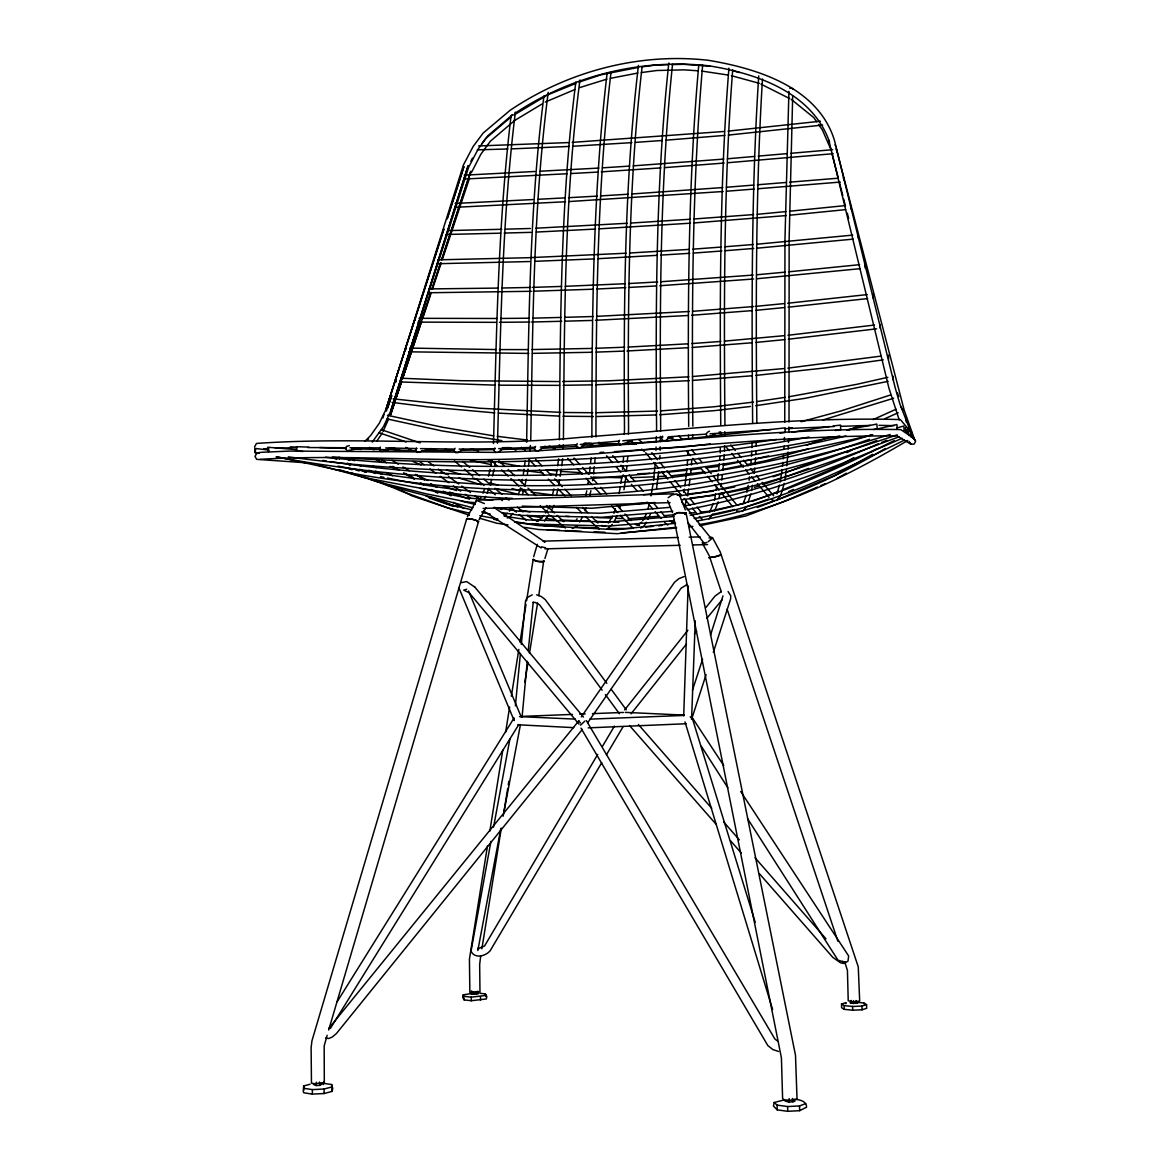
<?xml version="1.0" encoding="UTF-8"?>
<svg xmlns="http://www.w3.org/2000/svg" width="1170" height="1170" viewBox="0 0 1170 1170"><rect width="100%" height="100%" fill="white"/><g stroke="black" fill="none" stroke-linecap="round" stroke-linejoin="round"><path stroke-width="1.5" d="M857.113 1002.339L857.976 1002.851L853.544 1003.436L853.559 1000.643M909.514 430.472L909.192 426.684M793.904 1100.458L794.869 1101.277L789.15 1102.198L789.18 1098.615M788.887 432.11L788.96 427.05M789.019 421.99L789.136 239.631L792.675 96.159M784.763 422.151L784.953 239.879L788.916 91.362M720.252 452.922L720.34 447.642M720.559 435.313L720.618 431.803M724.464 451.006L724.552 445.726M724.742 435.152L724.8 431.628M688.092 454.384L688.165 450.874M688.443 438.604L688.516 435.108M692.582 438.457L692.655 434.947M912.41 437.916L911.971 432.373M660.099 450.318L660.187 446.823M660.333 441.587L660.465 436.351M660.597 431.116L660.684 427.62C659.69 306.511 659.807 184.992 672.531 64.408M907.379 433.763L907.057 429.375M908.871 435.474L908.563 431.16M910.977 437.01L910.669 432.783M912.264 436.498L912.307 434.655M655.99 450.465L656.077 446.984M656.209 441.748L656.355 436.512M656.487 431.277L656.589 427.781C655.609 306.13 655.756 184.07 668.816 62.99M904.132 430.575L903.796 426.026L896.805 427.957M905.77 432.066L905.448 427.606M756.186 445.682L756.288 442.158M866.575 1004.606L861.939 1006.054L852.623 1006.478L852.711 1010.207L862.027 1009.783L866.663 1008.335L866.575 1004.606L863.855 1002.997L858.795 1002.5M897.273 429.171L896.922 424.534L877.602 428.878M624.327 434.275L624.487 429.054C623.712 307.768 624.18 186.015 638.44 65.418M628.085 444.556L628.188 441.075M628.407 434.114L628.553 428.893C627.764 308.149 628.188 186.937 642.096 66.836M751.9 447.584L752.061 442.318M893.353 380.162L893.061 376.14M595.939 436.951C596.115 315.33 596.641 193.255 611.003 72.321M683.704 715.821L688.106 586.287M888.673 359.117L888.366 355.08M591.888 437.097C591.976 315.52 592.824 193.547 607.172 72.642M784.309 440.9L784.441 437.448M788.521 442.465L788.653 439.013M880.235 328.375L879.928 324.339M691.587 719.331L695.243 620.758M559.392 439.788C560.371 320.492 560.547 200.567 575.845 82.075M563.092 448.285L563.223 444.834M563.428 439.627C564.408 319.688 564.452 199.105 579.94 79.984M872.995 297.984L872.674 293.962M865.23 268.135L864.908 264.098M805.706 1103.617L799.534 1105.928L787.644 1106.557L787.746 1111.31L799.636 1110.681L806.554 1107.2C806.89 1100.721 798.306 1099.347 793.465 1099.274M471.612 990.99L471.364 994.017L473.631 994.266L473.762 991.59M788.083 452.059L786.81 465.806M788.244 448.987L788.404 445.916M783.958 449.148L784.134 446.077M493.477 443.488C496.533 334.196 498.01 224.45 511.071 115.757M497.469 443.328C500.628 332.894 501.769 221.934 515.37 112.145M722.958 595.896L710.468 635.281M755.089 464.461L755.557 457.704M755.791 454.326L756.025 450.947M526.617 442.245C528.855 326.796 529.22 210.732 543.933 95.998M530.025 450.655L530.39 445.521M530.756 440.373C532.774 324.295 533.227 207.617 548.218 92.298M762.474 79.048C755.513 193.474 755.849 308.251 756.844 422.853M750.847 464.607L751.198 459.547M751.432 456.168L751.798 451.093M313.341 1084.4L316.105 1085.555L316.353 1082.162M758.716 75.889C751.286 191.412 751.696 307.315 752.632 423.013M655.273 462.91L653.562 480.519M658.681 471.759L656.545 488.724M659.675 459.152L659.968 455.554M690.636 474.04L691.075 468.629M691.368 465.031L691.806 459.634M686.907 468.775L684.947 485.916M687.199 465.177L687.638 459.781M702.658 65.037C692.201 185.094 691.719 305.765 692.845 426.172M723.513 463.466L722.855 470.311M723.82 459.912L724.288 454.56M622.513 469.433L622.835 465.85M623.157 462.267L623.625 456.885M626.462 471.086L626.93 465.704M627.252 462.121L627.72 456.724M719.316 463.627L718.629 470.457M719.623 460.059L719.93 456.49M382.941 417.968L383.95 414.531M522.054 717.342L527.26 661.328M528.27 650.491L533.213 602.228M728.925 68.196C719.36 186.747 719.857 305.897 720.749 424.754M732.712 69.703C723.513 187.712 723.967 306.291 724.932 424.593M698.724 65.33C688.004 185.313 687.711 305.97 688.706 426.348M515.37 705.832L520.431 653.445M521.308 644.407L525.505 601.058L527.07 597.636L532.262 594.828M782.511 465.967L782.876 462.399M783.256 458.845L783.622 455.276M851.043 209.064L850.546 205.042M589.402 473.952L590.177 466.83M590.572 463.261L591.157 457.923M593.482 473.821L594.258 466.684M594.638 463.115L595.223 457.762M721.773 480.139L722.314 475.225M717.546 480.285L718.278 473.733M754.197 473.119L754.782 467.898M749.136 480.226L749.531 476.746M858.531 238.651L857.976 234.643M486.281 995.392L471.261 997.147L471.305 1000.716L486.31 998.961L486.852 996.591L485.301 993.886L479.963 993.301M689.145 485.769L689.993 479.071M494.925 465.675L495.407 462.091M526.588 600.78L533.198 559.377L533.696 560.357C535.714 560.854 544.679 563.75 543.757 560.445L538.756 595.691M490.903 465.821L491.634 460.453M527.392 474.099L528.065 469.141M528.518 465.835L529.425 459.24M523.341 474.245L524.028 469.287M524.482 465.982L525.169 461.038M561.234 469.199L560.137 476.292M561.717 465.704L562.682 458.684M557.183 469.346L556.072 476.439M557.666 465.835L558.646 458.83M653.094 483.853L650.988 495.904M784.851 480.095L786.445 469.375M623.976 489.791L625.994 476.468M780.229 482.025L782.13 469.521M853.544 1003.436L850.868 1003.173L851.292 1000.423M620.349 486.603L619.091 493.433M620.86 483.268L621.884 476.614M332.046 1086.915L324.061 1089.021L312.361 1089.606L312.39 1094.111L324.09 1093.526L332.075 1091.405L332.748 1088.436L331.666 1084.546L323.242 1083.274L323.52 1084.605M719.038 498.552L719.828 493.506M720.895 486.778L721.422 483.415M487.524 845.632L469.433 959.049L469.857 992.409L479.978 991.97L479.656 964.46L480.695 956.036M489.82 831.226L502.749 750.219M505.615 732.215L509.637 707.002M511.363 696.194L518.837 649.394M519.992 642.184L526.017 604.378M714.504 500.365L715.572 493.638M716.113 490.274L716.654 486.925M481.865 948.826L501.316 828.111M503.919 811.892L507.692 788.478M508.277 784.865L508.862 781.268M524.833 682.168L528.021 662.352M529.469 653.343L537.6 602.886M906.253 421.931L906.15 417.514M587.896 484.161L588.452 480.841M592.547 480.709L593.102 477.375M558.602 485.243L559.523 479.875M751.549 490.464L752.485 485.272M687.463 495.407L688.633 489.045M746.928 492.336L748.186 485.418M490.932 841.391L471.042 951.108C474.464 959.093 485.579 956.226 490.128 950.786L601.76 762.65M493.579 827.073L509.827 739.338M471.364 994.017L471.861 991.385M683.836 492.365L684.435 489.177M477.828 950.552L500.789 828.755M503.159 816.221L520.387 724.873M405.815 349.611L406.122 347.973M415.174 319.893L415.482 318.298M395.606 377.998L396.308 381.786M389.259 400.052L389.581 398.385M524.891 486.018L526.31 479.203M521.542 482.757L522.259 479.349M784.222 483.415L780.814 495.129L776.617 500.511M255.645 449.47L255.192 451.415L256.596 453.77M492.511 476.058L494.12 469.141M779.512 485.111L776.909 493.886M488.475 476.205L490.098 469.272M589.768 495.393L590.894 490.669M585.658 495.539L586.784 490.8M556.408 495.451L557.988 488.826M552.298 495.583L553.907 488.972M328.682 1030.024L478.515 521.63L475.561 520.138L470.808 518.851L467.064 518.544L466.523 519.378L311.951 1040.832L311.118 1047.559L311.469 1083.171L315.315 1083.756L324.309 1082.543L324.178 1045.995L327.132 1035.274M533.666 556.686L537.337 544.313M684.947 505.63L686.395 500.35M647.814 509.213L649.613 502.954M324.09 1093.526L324.061 1089.021M619.559 508.526L620.524 505.411M845.851 1003.728L846.202 1002.573L841.522 1004.006L841.596 1007.706L844.243 1009.344L852.711 1010.207M522.449 494.5L524.014 489.411M613.943 513.337L615.391 508.657M518.368 494.632L520.46 487.861M544.928 558.456L547.984 548.584M443.869 229.057L385.866 409.588L443.883 229.174M447.203 218.644L463.934 166.564L447.218 218.746M488.899 488.212L487.071 493.272M490.011 484.746L491.707 479.524M692.143 717.62L706.08 674.637M713.32 652.29L730.606 598.996L730.782 595.837L728.091 591.552M484.687 488.782L482.961 493.199M390.824 414.268L401.676 381.288M402.816 377.808L430.823 292.749M431.964 289.283L440.534 263.235M441.675 259.769L450.245 233.722M451.386 230.256L470.808 171.229L441.66 259.594M692.45 690.212L702.585 659.31M394.773 401.676L390.21 415.525L394.846 401.661M401.061 382.605L395.928 398.209L401.208 382.59M402.217 379.153L411.357 351.424M412.498 347.958L421.068 321.969M422.224 318.503L430.794 292.515M431.935 289.048L440.505 263.06M480.504 1000.321L480.46 996.738M748.113 502.018L750.935 493.93M402.378 379.124L421.492 321.925M422.648 318.459L431.335 292.456M432.49 288.99L441.192 262.987M442.348 259.521L469.565 178.045M386.378 411.05L391.614 395.46M585.102 510.866L586.155 507.809M852.623 1006.478L844.155 1005.615L844.243 1009.344M777.216 1109.877L773.472 1106.016L774.16 1102.506L777.114 1105.123L777.216 1109.877L787.746 1111.31M718.204 501.828L714.636 510.924M746.138 495.393L743.286 503.553L744.208 501.769M254.519 447.028L256.464 443.43C363.972 435.957 472.241 448.008 579.764 437.419C686.38 429.58 793.348 416.622 900.359 419.577L911.547 432.827M713.349 503.539L709.561 512.226M472.724 993.345L463.247 994.836L464.168 999.911L471.305 1000.716M310.108 1084.254L303.688 1085.921L303.264 1091.771L303.951 1092.809L312.39 1094.111M380.338 447.057L379.387 449.295L380.923 451.43L383.409 451.327L388.63 448.622M799.636 1110.681L799.534 1105.928M862.027 1009.783L861.939 1006.054M648.063 519.319L650.535 513.645M416.535 448.066L415.555 450.318L417.105 452.468L431.803 448.666M644.436 518.032L646.308 513.762M455.042 448.256L454.033 450.523L455.583 452.688L458.128 452.6L463.539 449.002M494.881 447.934L493.857 450.216L495.407 452.395L538.653 450.772L545.074 446.136M383.073 431.291L388.703 418.918M535.553 446.399L534.5 448.68L536.05 450.874M303.688 1085.921L303.717 1090.381M577.176 443.605L576.108 445.902L577.658 448.095L580.276 447.993C686.892 440.081 793.713 427.693 900.724 429.58L913.945 438.457L915.671 441.222L914.106 444.103L910.83 444.22L897.244 435.942C777.538 435.079 658.374 450.435 539.019 457.777C446.253 463.51 352.492 453.741 260.149 459.327M616.809 516.058L613.987 522.054M463.247 994.836L462.72 997.483L464.168 999.911M612.612 516.175L608.312 523.092M619.5 440.286L618.403 442.596L619.954 444.79L632.356 440.812L629.767 440.914L636.304 444.161M484.131 499.414L485.594 496.343M662.629 436.161L661.518 438.472L663.054 440.666L665.701 440.563L668.904 437.858M467.473 516.526L476.556 500.365L484.38 503.568M643.822 519.451L644.67 517.696L642.74 520.65M554.01 505.381L551.977 509.359M742.029 511.524L744.412 509.798L745.963 506.727M744.412 509.798L745.378 507.897M470.925 161.197L472.504 158.096M471.305 172.838L480.811 154.294L490.376 141.204L515.122 120.115L514.142 120.788L542.105 103.954M673.393 515.838L674.242 514.2L678.293 512.621L686.015 512.796L795.498 1055.325L797.033 1098.996L794.196 1100.034L788.785 1100.312L783.973 1099.668L782.613 1098.484L781.414 1057.899L673.393 515.809L674.242 514.2L678.308 512.65L686.029 512.826L685.152 514.449L686.029 512.826M548.087 508.687L549.739 505.645M712.896 514.244L708.991 518.895M579.633 522.083L582.543 516.818M475.81 501.725L476.556 500.365M575.684 521.162L577.088 518.719M479.056 519.729L486.062 507.604M597.724 754.387L484.585 945.945L478.267 948.709M602.36 746.533L614.411 726.117M606.426 754.811L623.157 726.585M549.022 514.727L544.445 521.103M330.364 1028.445L518.895 724.42M337.209 1001.652L514.025 718.087M545.512 512.957L547.253 510.193M646.454 522.244L644.217 525.71L640.765 528.123M466.523 519.422L467.049 518.588L470.808 518.88L475.561 520.138L478.515 521.63L477.96 522.463L478.53 521.601M376.842 441.09L382.371 432.841M581.285 716.917L674.447 582.353L678.907 578.653L684.07 576.591M587.793 722.607L681.115 588.159L686.044 585.205M612.363 524.365L607.054 529.089M367.906 439.657L368.521 438.823M478.866 500.277L480.826 497.616M481.66 143.895L485.638 138.572L511.422 116.649M624.619 709.927L687.872 630.25M705.949 607.493L714.972 596.115L721.32 591.508M631.069 713.817L686.483 643.983M694.395 634.008L696.662 631.156M706.826 618.33L722.358 599.523M578.916 720.72L328.638 1028.635M582.367 729.363L336.448 1033.49L332.251 1037.073L328.536 1038.551L325.567 1038.009M543.757 515.414L541.081 518.69L536.518 520.913L538.639 520.855L533.827 520.197L527.187 515.37M709.02 537.966L711.404 537.205L712.618 537.922L708.201 541.651M512.84 513.469L509.915 516.862L507.297 518.017M509.359 511.144L511.246 508.994M580.466 725.195L584.956 721.027M372.221 442.114L383.57 426.48L391.497 409.354L468.117 165.672L390.868 410.626L468.614 167.295L478.325 148.809L487.934 135.691L512.782 114.528L511.802 115.216M364.821 441.353L370.568 435.606L379.329 423.218L386.48 408.315L463.437 164.941L473.192 146.396L483.181 133.044L510.047 110.36C567.655 71.443 638.981 52.401 708.303 60.299C757.648 68.504 818.313 87.384 834.502 140.532L895.182 387.738L899.73 403.518L910.64 431.628L908.885 428.937L909.821 430.077M585.775 443.488L580.276 447.993L537.922 450.816M668.143 497.747L671.843 494.998L676.567 493.945L679.536 495.217L685.327 509.915M641.76 522.112L637.255 525.198L639.42 525.125L635.442 524.496M497.981 452.307L504.87 447.657L502.325 447.759L509.433 447.569L515.926 450.143M514.917 113.329C571.428 75.67 641.394 58.368 708.976 65.842C756.346 73.315 812.331 92.503 829.515 141.994L828.857 140.312L888.893 388.016L899.233 419.942M545.22 102.082L574.85 89.549M513.922 115.055L546.097 95.794M674.139 520.27L671.361 521.893L673.54 521.835L669.84 521.177M853.807 457.631L837.983 466.464L782.116 490.098M871.372 451.752L876.111 449.104M872.703 454.282L835 475.298L777.67 499.707M836.93 478.471L846.349 473.221M885.368 448.49C827.307 482.947 763.717 509.564 696.94 520.957M907.701 440.505C843.087 478.793 773.853 512.241 699.148 524.613M709.503 431.189L707.236 432.403L706.095 434.714L707.616 436.922L715.411 434.714L712.779 434.816M846.919 452.615L851.731 450.128M572.159 528.562L577.424 525.959M894.319 440.563C829.311 472.826 762.518 504.007 690.154 515.166M904.439 440.125C837.179 472.958 768.895 506.888 694.161 518.5M859.921 425.529L848.294 430.165M873.069 419.606L896.074 409.222M884.973 418.67L898.18 412.717M817.435 487.071L784.851 501.126L745.948 515.941L700.011 525.71M820.696 485.667L825.581 483.561M788.595 491.561L793.553 489.426M507.473 513.308L503.7 514.902L505.791 514.844M878.217 443.854C816.236 471.261 751.447 492.994 684.845 505.849M881.595 442.45L886.655 440.329M902.143 438.282C833.04 468.877 761.597 495.524 687.141 509.623M547.633 94.872L575.757 83.45M820.272 459.43L786.62 472.256M808.602 468.351L785.011 477.155M757.356 507.458L774.291 500.994M752.31 501.374L778.81 491.356M768.705 499.063L745.275 507.107M876.725 440.534C812.711 464.475 747.411 487.641 679.214 495.773M898.955 436.863C828.258 463.013 756.814 490.683 681.496 499.751M774.16 1102.506L783.754 1100.063M806.51 445.258L829.91 436.805M579.062 82.105L601.044 74.792L638.644 67.334M579.823 87.545L606.938 79.107M773.004 476.819L781.516 473.967M754.357 487.378L759.462 485.667M762.869 484.541L781.604 478.296M869.427 439.306C715.894 493.462 547.516 512.372 387.46 477.989M897.214 434.845C814.89 462.647 730.416 487.992 643.383 494.661M890.531 394.992L840.908 410.962L801.099 421.741M893.675 398.239L823.139 419.898M706.914 542.427L703.346 543.567L702.146 542.851M466.669 589.212L463.759 590.133L469.155 592.737L578.989 724.142M461.097 582.675L466.669 581.578L474.83 587.106M851.497 1002.207L850.02 1002.661L850.868 1003.173M714.563 556.964L721.115 554.624C720.135 556.92 698.592 558.704 714.563 556.92M349.362 445.594L346.51 446.413L345.574 448.622L347.11 450.742L359.234 448.446M768.573 455.92L754.665 459.006M807.914 448.987L766.174 460.673L746.913 464.563M872.323 434.743C700.157 487.012 514.932 501.945 338.013 466.084M890.151 434.45C717.342 488.563 531.677 506.303 352.96 473.411L352.155 473.236M316.105 1085.555L319.79 1085.38L322.218 1083.961M473.631 994.266L478.384 993.725L477.784 991.136M887.825 377.31L856.425 384.403L788.726 396.805M845.998 436C677.371 475.868 501.564 487.422 329.881 461.565M872.703 434.699C771.776 459.079 668.757 474.903 564.993 479.978C468.19 481.835 371.27 474.391 276.018 456.943M888.132 381.332L804.931 398.356L755.732 405.697M733.341 505.849L709.108 511.246L700.099 512.138M736.808 505.089L745.466 503.159M712.354 514.42L734.877 509.418M610.374 78.346L637.855 73.037M788.726 428.571L792.148 427.825M723.323 465.338L740.742 461.814M744.222 461.112L751.184 459.708M722.387 469.492L743.403 465.265M722.329 489.396L734.76 486.939M718.848 494.384L724.172 493.33M727.725 492.628L749.034 488.416M809.084 437.053C649.906 466.596 486.457 474.757 325.377 457.207M846.539 429.887L876.856 424.081L877.237 428.805L873.668 429.492M839.826 435.957C658.725 472.417 471.568 481.938 288.303 456.841M792.105 432.242L829.53 426.494M833.098 425.953L840.543 425.119L840.645 429.653L835.307 430.472M776.558 439.467C629.826 461.068 480.212 467.386 332.251 457.031M753.553 402.085L714.124 406.765L661.035 410.86M757.078 401.559L785.216 397.332M544.284 561.424L537.162 561.366L533.198 559.348M881.229 356.075L787.893 368.14M883.321 359.848L824.484 367.994L755.761 375.424M642.14 66.865L656.121 64.964L668.231 64.686M641.292 72.584L656.779 70.507L684.099 69.849L698.227 70.814M874.502 325.041L787.951 335.278M876.622 328.828L788.331 339.227M686.731 470.267L667.485 472.197M690.227 469.843L700.684 468.541M705.905 467.898L718.102 466.391M704.925 471.919L671.726 475.78M710.161 471.276L717.137 470.413M820.375 121.241L727.989 131.128M822.642 125.044L728.413 135.076M750.453 406.487L714.563 410.626L659.734 414.765M710.219 443.956L685.518 446.838L614.425 451.649M867.248 294.577L787.702 303.249M867.57 298.599L788.083 307.213M784.266 368.55L692.479 376.535M779.878 433.075L785.231 432.49L785.129 427.869L677.445 439.876L623.42 443.898M677.167 495.173L680.794 494.778M688.048 493.974L713.451 491.151M648.195 502.647L633.687 503.685M689.934 498.04L713.524 495.436M675.529 523.297L616.678 529.717L538.024 525.579L514.625 522.083M676.041 527.29L617.234 533.681L538.653 529.498L524.262 527.348M859.628 264.669L788.829 271.806M859.95 268.69L757.165 278.723M784.339 335.658L724.479 341.128M784.734 339.607L755.849 342.444M845.135 205.613L789.516 211.229M845.618 209.62L789.896 215.207M785.947 211.58L757.268 214.315M658.681 516.233L628.1 518.763M664.092 515.707L673.086 514.815M689.291 513.206L694.702 512.679M631.464 528.474L608.02 528.504M645.796 527.07L652.962 526.354M658.33 525.827L661.913 525.476M786.313 215.558L694.117 222.943M755.264 306.408L784.09 303.6M755.674 310.342L784.47 307.549M676.743 527.992L621.226 532.92M689.276 526.763L692.845 526.412M752.149 375.76L692.933 380.396M756.756 274.774L785.275 272.127M654.761 502.5L592.078 508.248L522.317 506.142M724.435 131.449L572.203 142.389M724.859 135.398L665.905 140.195M852.74 235.111L756.888 244.223M853.266 239.119L757.282 248.172M723.791 159.091L633.219 165.862M727.418 158.784L754.577 156.429M758.204 156.107L787.249 153.606M622.776 440.768L662.82 437.258M790.891 153.299L832.66 149.687M724.215 163.04L664.443 167.646M727.828 162.732L833.23 153.694M580.232 444.439L619.179 441.075M670.439 507.297L600.166 513.25L519.085 511.261L494.179 507.458M720.837 341.435L691.733 343.585M752.208 342.752L692.201 347.461M672.765 511.29L600.751 517.359L519.743 515.341L501.974 512.621M673.832 516.526L608.575 521.995L528.752 519.963L504.226 516.189M674.359 520.606L609.146 526.032L529.396 523.955L515.385 521.805M786.05 182.462L757.37 184.787M789.633 182.169L837.925 178.22M722.782 187.551L631.741 193.986M726.424 187.258L753.729 185.079M840.309 182.067L757.765 188.765M721.437 247.045L692.918 249.166M724.99 246.768L753.348 244.501M753.48 306.555L692.889 311.293M723.206 191.5L569.088 201.562M726.848 191.207L754.138 189.057M721.875 250.98L693.371 253.086M725.415 250.702L753.743 248.449M753.217 275.067L661.152 281.721M753.626 279.001L659.865 285.729M752.105 310.62L691.558 315.286M789.794 88.276L791.827 88.13L793.07 89.344M662.322 140.473L635.485 142.374M753.626 214.578L693.678 219.009M688.896 376.813L609.599 380.762L562.624 381.493M689.349 380.659L595.676 384.798M660.816 167.91L601.248 171.844M668.275 436.834L706.417 434.085M710.044 433.821L770.679 429.624M784.778 428.688L834.093 426.567M631.917 142.623L572.744 146.265M690.081 219.258L630.791 223.06M690.534 223.177L599.128 228.852M540.365 447.013L576.605 444.673M598.923 168.07L540.101 171.215M602.535 167.837L629.606 166.096M597.651 172.078L570.887 173.54M597.27 196.107L568.532 197.701M600.897 195.887L628.115 194.22M689.305 249.386L629.767 253.012M657.262 255.323L597.972 258.702M660.874 255.089L689.759 253.305M657.613 281.941L628.875 283.549M656.326 285.948L629.372 287.425M689.32 311.498L596.802 316.353M688.106 343.805L628.231 347.066M688.574 347.68L626.93 350.985M649.833 473.265L637.474 473.835M658.651 472.738L663.946 472.417M653.957 476.848L630.864 477.682M657.511 476.629L666.388 476.102M627.222 223.28L535.772 228.223M595.559 229.057L536.343 232.07M687.989 315.505L595.559 320.273M626.169 253.217L528.928 257.692L437.887 259.857M594.389 258.906L534.909 261.32M568.591 142.579L478.632 145.943M569.132 146.455L511.451 148.882M657.452 411.05L596.393 412.717M541.359 448.359L577.834 446.384M581.475 446.179L619.778 444.103M600.078 452.424L603.661 452.234M464.197 175.178L534.763 171.493M464.607 179.039L567.333 173.716M538.141 199.28L564.964 197.876M565.505 201.752L455.525 207.309M656.151 414.955L596.919 416.52M455.13 203.463L532.774 199.558M625.233 283.725L565.227 286.314M667.587 437.902L672.838 437.668L670.234 437.77L676.216 440.622M593.014 289.209L533.125 291.228M596.656 289.034L625.745 287.601M275.389 448.3L297.37 447.51M593.248 316.514L564.744 317.333M592.005 320.434L565.3 321.18M387.753 448.651L395.007 448.329L392.55 448.432L400.549 450.611M588.188 727.872L686.117 723.747M841.04 426.304L870.319 425.427M589.87 719.14L684.143 715.426M498.712 448.636L535.085 447.262M521.352 716.406L572.408 714.417M579.691 714.139L585.161 713.934M592.459 713.641L623.449 712.442M591.932 348.426L531.911 349.552M595.559 348.294L624.604 347.212M592.459 352.258L532.496 353.355M596.086 352.126L623.303 351.117M263.82 448.768L268.749 448.578M532.54 287.381L561.6 286.431M481.148 499.985L673.598 493.798M483.064 508.438L670.117 502.603M436.585 263.747L529.513 261.539M477.301 149.848L507.853 148.985M538.829 524.628L531.75 524.072M501.798 229.276L447.613 230.607M505.367 229.174L530.39 228.486M500.614 233.166L446.165 234.483M504.182 233.064L530.961 232.347M678.191 537.469L543.055 541.154L545.015 542.105L493.93 507.444M689.159 537.176L700.113 536.869M544.986 548.862L680.165 545.293M692.947 544.957L707.572 544.577M532.657 318.152L561.176 317.421M531.458 322.028L561.746 321.267M671.697 64.599L683.806 64.321L709.912 66.149M453.858 450.45L421.668 450.669M461.155 450.304L493.959 449.602M501.257 449.455L534.061 448.768M498.347 288.083L428.82 288.931M501.945 288.01L530.727 287.44M531.312 291.286L427.723 292.763M528.27 349.596L499.473 349.581M559.011 381.552L460.804 380.689L401.032 378.217M559.582 385.354L498.581 385.179M563.194 385.296L592.064 384.857M528.869 353.413L408.608 351.819M584.722 443.576L589.358 443.532L595.018 446.136M459.093 449.09L495.188 448.724M496.314 452.38L289.502 451.079L260.851 452.337L256.932 452.951L254.987 456.432L256.713 459.357L310.489 463.101M497.104 318.489L419.021 318.328M500.658 318.459L529.089 318.211M495.934 322.335L417.924 322.116M499.488 322.306L529.688 322.042M622.001 477.755L593.219 477.097M532.935 602.404L535.187 602.404L539.589 604.861L602.14 690.183M592.824 412.717L564.247 412.498M593.365 416.52L563.019 416.228M416.359 450.655L351.702 448.68M879.036 425.324L894.07 425.661M307.783 447.554L346.452 447.73M349.976 447.744L380.294 447.891M495.89 349.567L409.719 348.075M619.998 443.839L598.572 443.547M627.076 443.913L634.155 443.971M512.416 498.332C462.896 497.396 414.151 487.129 365.683 477.828L317.933 464.943M420.469 448.593L453.784 449.061M495.042 385.12L399.921 381.932M385.603 447.934L416.973 448.534M584.122 443.24L591.347 443.386M560.679 412.381L479.802 408.257L393.12 398.824M559.45 416.11L498.42 413.112M308.997 447.13L296.551 446.677L296.58 451.05L302.84 451.459M319.673 447.51L346.364 448.49M565.651 516.306L569.22 516.453M595.983 517.506L612.042 518.134M615.61 518.281L622.747 518.559M559.947 519.977L590.309 521.177M595.676 521.396L609.965 521.966M613.533 522.112L618.886 522.317M562.814 526.632L546.536 525.959L532.248 523.59M575.479 527.158L598.981 528.138M547.15 529.82L559.801 530.361M565.212 530.58L581.475 531.268M594.126 531.794L604.963 532.248M519.509 716.625L575.406 719.111M625.277 712.369L684.201 715.104M517.813 724.771L573.739 727.638M582.002 472.753L560.254 471.364M585.644 472.943L594.769 473.426M494.822 412.893L427.474 406.838L392.052 402.392M701.751 71.063L727.959 75.026M527.363 440.052L497.25 436.322M296.844 449.66L267.798 447.247L267.33 449.265L268.764 451.722M290.365 446.794L295.791 447.262M492.862 500.175L465.792 497.762L420.118 488.329M475.532 502.705L466.508 501.901L426.523 493.886L376.93 481.645L339.3 469.667M464.124 996.343L471.261 997.147M519.787 466.26L498.727 462.384M547.926 469.813L556.73 470.91M518.017 469.77L542.778 472.885M549.856 473.777L556.935 474.669M269.275 450.172L254.797 448.359L254.811 452.541L259.374 453.199M522.317 491.02L525.856 491.488M531.151 492.175L552.357 494.925M493.696 435.854L441.938 427.167L387.46 415.291M501.886 440.637L441.807 430.867L387.153 418.948M789.15 1102.198L784.865 1100.926M777.114 1105.123L787.644 1106.557M601.365 525.476L605.636 526.105M508.072 524.935L496.665 523.195L479.627 518.237M490.215 514.039L482.157 512.372M497.893 519.1L479.832 515.692M303.922 1088.319L312.361 1089.606M519.48 510.178L530.112 511.89M527.977 515.473L542.163 517.754M545.717 518.325L554.595 519.758M322.818 460.424L326.357 460.995M380.513 476.658L383.979 477.316M488.212 460.322L491.722 461.009M491.517 464.68L470.398 460.293M541.359 546.843L545.659 547.75M277.246 456.797L352.96 473.411M356.806 448.534L361.179 449.499M736.588 510.837L739.82 511.582M461.258 501.082L475.283 504.46M472.929 507.824L388.835 485.989L360.067 475.312M471.788 509.871L449.324 504.431L426.041 496.08M469.462 513.177L448.71 508.146L400.418 490.8L375.628 480.109M489.733 482.903L498.288 485.097M511.992 488.607L520.562 490.8M517.169 494.106L494.895 488.402L501.974 494.31M446.779 450.318L450.216 451.225M427.211 448.827L430.662 449.748M732.522 70.639L739.572 72.555M731.425 75.699L759.315 83.319M771.469 499.736L774.394 500.584M493.828 518.529L497.235 519.524M469.389 515.253L411.577 495.714L401.953 490.844M446.487 469.974L460.351 474.23M472.49 477.96L477.682 479.554M441.309 472.563L448.242 474.684M458.64 477.872L481.177 484.789M476.468 497.718L479.89 498.771M509.023 507.751L512.445 508.804M498.347 508.423L501.769 509.476M348.601 468.643L352.024 469.726M482.04 511.582L485.462 512.679M493.477 519.041L496.914 520.138M778.489 1051.435L772.858 1049.592L767.827 1045.556L580.978 728.135M430.926 448.519L438.531 451.079M381.347 429.697L420.118 442.889M379.051 432.724L406.166 441.953M429.214 498.01L452.98 506.274M842.619 961.389L845.442 962.369L838.027 960.234L747.572 818.649M443.167 485.842L456.49 490.596M449.397 492.043L469.389 499.18M471.364 448.607L478.559 451.225M536.65 594.813L541.3 596.524L545.264 599.61L606.821 683.353M429.58 496.65L457.792 507.107M355.724 469.74L359.102 470.998M389.917 447.73L398.151 451.167M384.988 449.836L388.279 451.21M412.981 461.506L421.215 464.943M549.169 446.062L555.253 448.666M333.392 457.982L336.697 459.415M346.598 463.671L349.903 465.104M359.819 469.36L366.415 472.212M416.769 475.049L428.191 480.504M375.511 459.371L382.034 462.486M390.195 466.377L396.732 469.506M404.893 473.397L413.039 477.287M373.055 466.055L376.316 467.664M386.085 472.504L392.593 475.722M349.567 458.289L354.452 460.702M375.628 471.188L382.151 474.42M760.924 84.108L789.677 98.573M464.037 508.511L453.287 502.398M346.539 458.845L349.742 460.468M357.757 464.519L360.96 466.143M368.974 470.208L375.38 473.455M347.417 463.188L350.634 464.812M360.258 469.697L365.069 472.139M406.034 447.393L412.001 450.699M369.442 447.335L373.903 449.806M381.786 459.956L386.451 462.72M392.667 466.406L398.882 470.106M403.548 472.87L414.429 479.334M420.644 483.02L423.759 484.863M431.525 489.484L437.741 493.17M686.439 584.371L688.428 586.74M392.169 460.453L398.356 464.168M402.992 466.962L409.193 470.691M415.379 474.406L424.651 479.992M430.838 483.707L437.024 487.437M443.225 491.151L450.947 495.802M841.522 1004.006L844.155 1005.615M483.546 511.041L541.198 547.955M445.404 449.002L448.344 450.903M565.329 528.036L550.865 515.634M599.274 529.381L585.453 516.526M419.664 461.594L424.066 464.753M429.916 468.98L435.781 473.192M440.183 476.365L448.973 482.698M453.375 485.857L460.702 491.137M465.09 494.296L470.954 498.522M428.132 461.667L433.968 465.923M438.341 469.111L444.176 473.367M448.549 476.556L458.757 483.985M461.682 486.106L470.428 492.482M474.801 495.671L480.636 499.926M633.336 528.416L620.202 515.268M690.212 716.815L692.362 718.438L755.264 922.443M521.293 447.276L525.242 450.362M777.406 1040.978L774.832 1038.916L586.404 720.661M791.271 99.377L813.808 117.629L816.645 121.709M454.486 461.053L461.521 466.874M464.344 469.199L472.797 476.175M477.024 479.656L484.058 485.477M488.285 488.958L495.32 494.778M499.546 498.259L502.369 500.584M510.822 507.561L516.453 512.211M519.275 514.537L526.31 520.357M664.604 522.522L667.719 525.111M462.735 461.536L469.74 467.386M472.548 469.726L479.554 475.59M483.751 479.1L490.756 484.95M506.171 497.82L508.979 500.16M517.389 507.18L522.99 511.86M843.292 177.781L844.096 180.209M559.216 444.761L561.98 447.086M598.894 442.202L602.769 445.711M699.294 516.453L702.175 519.085M836.301 149.38L837.077 151.837M641.657 449.09L644.334 451.561M490.888 460.059L497.557 466.23M501.55 469.945L508.219 476.117M510.88 478.589L518.88 485.989M521.542 488.46L528.211 494.632M540.204 505.747L548.203 513.162M678.702 435.986L682.432 439.496M638.791 439.554L642.359 442.918M498.844 460.804L504.153 465.777M508.131 469.506L514.756 475.722M518.734 479.437L525.359 485.652M528.006 488.139L535.962 495.597M546.566 505.542L554.521 512.986M557.169 515.473L563.808 521.688M529.162 459.737L535.567 466.186M539.399 470.062L544.518 475.225M548.35 479.1L554.755 485.55M558.587 489.426L564.993 495.875M576.503 507.487L581.622 512.65M773.633 495.744L762.08 482.376M535.641 459.386L542.003 465.879M545.82 469.784L550.894 474.976M554.712 478.866L562.346 486.661M564.891 489.25L571.253 495.744M582.704 507.429L587.793 512.635M591.61 516.526L597.972 523.019M567.64 458.333L573.753 464.958M577.424 468.921L582.309 474.216M585.98 478.194L592.093 484.819M594.535 487.466L600.649 494.091M611.647 505.996L617.76 512.621M573.943 458.07L580.013 464.724M582.455 467.4L588.525 474.055M590.952 476.716L597.022 483.385M600.678 487.378L606.747 494.047M616.458 504.694L622.542 511.363M624.97 514.025L631.039 520.679M719.214 431.979L721.51 434.523M578.828 721.071L580.481 722.914M638.352 724.493L711.711 808.28M723.733 822.013L739.367 839.87M755.001 857.727L825.961 938.779M629.592 725.634L716.157 824.353M730.577 840.806L741.4 853.149M759.432 873.712L832.777 957.352L840.601 962.837L843.731 963.451L847.972 961.199L848.659 955.992L740.712 791.476M606.572 455.817L612.495 462.633M616.034 466.713L620.773 472.153M623.142 474.874L629.065 481.689M631.434 484.409L637.357 491.21M646.834 502.105L652.758 508.906M655.127 511.626L661.05 518.442M612.744 455.656L618.637 462.501M620.992 465.236L625.687 470.72M629.226 474.83L635.105 481.674M638.63 485.784L643.339 491.268M653.928 503.597L657.467 507.707M660.991 511.816L665.701 517.286M725.766 446.56L729.276 450.684M731.63 453.419L735.14 457.543M737.48 460.278L743.33 467.152M745.67 469.887L749.18 474.011M751.52 476.76L755.045 480.87M757.385 483.619L769.085 497.338M901.002 406.999L903.138 410.48M645.679 452.805L651.5 459.722M653.84 462.486L658.491 468.015M662.001 472.168L667.821 479.086M670.147 481.85L681.817 495.7M684.143 498.464L689.978 505.381M692.304 508.146L696.969 513.688M730.723 445.009L735.374 450.538M737.7 453.316L741.18 457.47M743.506 460.234L748.142 465.762M750.467 468.526L753.948 472.68M756.273 475.459L759.754 479.598M474.581 586.799L583.464 717.064M686.951 451.459L690.388 455.613M692.684 458.377L697.261 463.905M700.698 468.044L705.291 473.572M707.587 476.336L712.164 481.865M714.46 484.629L719.038 490.157M721.334 492.921L732.8 506.756M651.792 452.688L657.584 459.649M659.895 462.428L664.531 468M666.841 470.793L672.633 477.755M674.958 480.534L680.735 487.51M683.061 490.288L687.682 495.861M690.007 498.639L694.629 504.211M696.954 507.005L701.576 512.577M691.85 449.953L695.272 454.121M698.68 458.304L702.088 462.486M705.51 466.654L711.199 473.616M713.466 476.395L736.237 504.241M897.375 392.784L898.838 396.586M913.945 438.457L912.966 437.244L914.721 439.935L904.147 410.041L836.199 148.195M681.627 501.725L710.687 537.878M687.799 522.434L704.281 543.363M611.149 689.218L626.272 709.795M605.373 694.6L619.383 713.715M818.547 124.429L822.334 129.87L831.022 149.731M692.728 718.365L723.718 765.589M701.356 746.314L727.901 787.863M909.982 442.874L910.83 444.22L909.105 441.47M477.828 948.27L478.457 949.309M712.618 537.922L720.223 551.918L858.268 966.888L859.687 1001.037L853.31 1001.886L848.221 1000.759L847.431 970.486L844.813 962.018M702.951 544.284L709.269 555.765M331.666 1084.546L332.075 1091.405M485.301 993.886L485.842 996.489M863.855 1002.997L864.352 1004.167M468.57 590.996L521.293 717.122M667.646 500.57L672.472 512.621M835.087 144.758L835.731 146.44M709.78 557.315L721.32 591.903M727.096 609.204L837.895 941.265M685.006 721.934L772.595 1009.491M831.914 153.255L838.246 177.942M839.153 181.467L842.78 195.565M843.672 199.09L845.486 206.139M847.299 213.189L848.659 218.483M458.83 587.632L514.156 720.588L514.142 718.468M339.007 457.178L339.402 459.123M856.045 1000.54L856.498 1003.304M792.353 1098.44L792.894 1101.994M324.148 1081.46L324.309 1082.543M476.234 991.487L476.541 994.149M319.468 1082.016L319.79 1085.38M391.57 395.899L387.548 408.037L391.599 396.016"/></g></svg>
